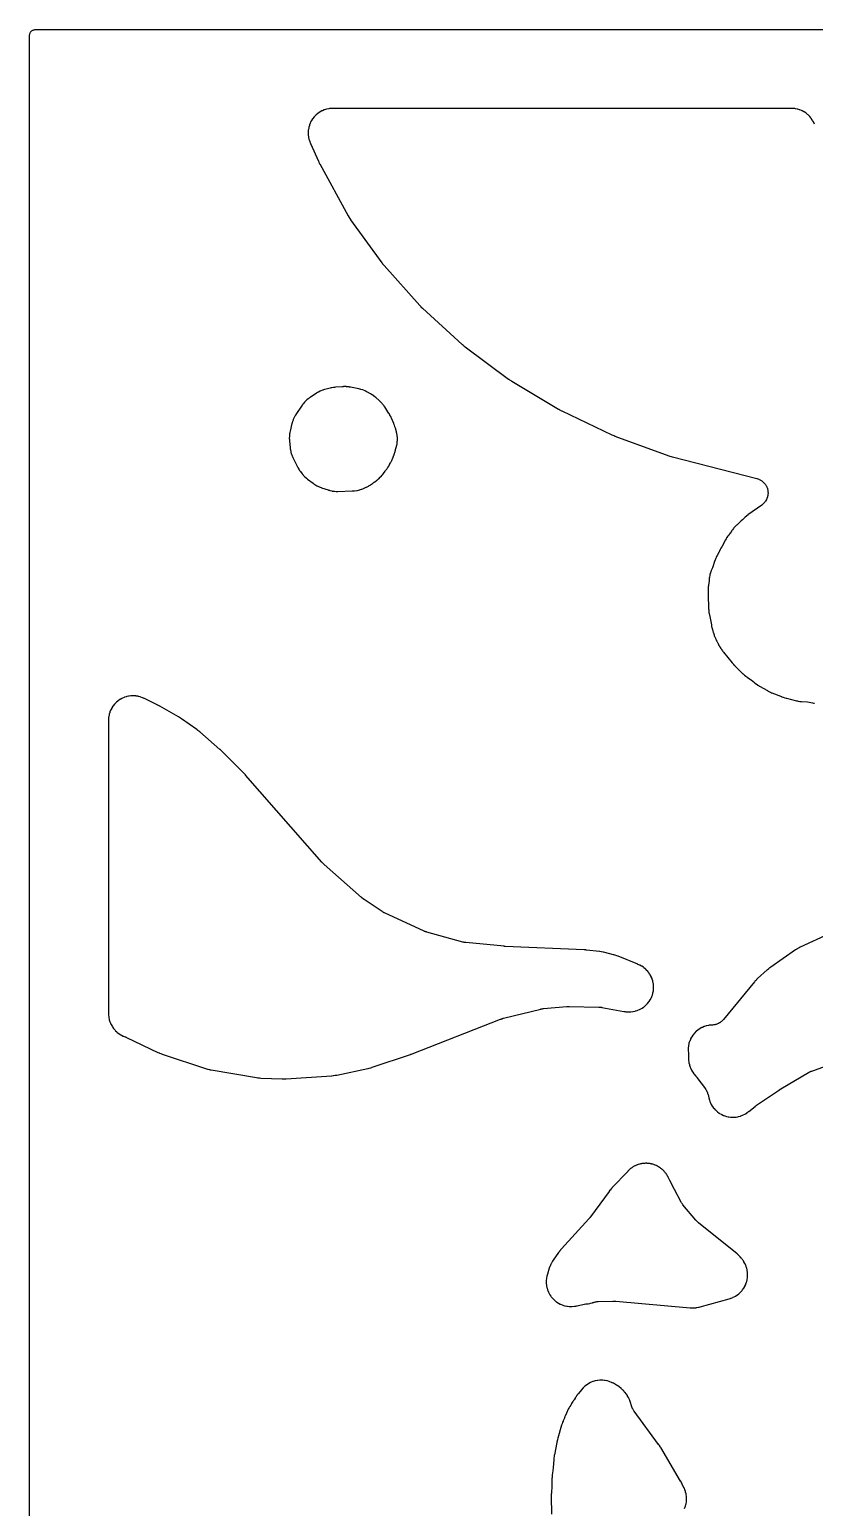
# Model space of a CAD drawing. Header units: millimetres. Extents: x 0 to 300, y 0 to 300.
# Drawn here: x -0.1 to 79.6, y 150 to 300.1 of the extents above; entities that cross this region are included whole.
import ezdxf

# ---------------------------------------------------------------- set-up
doc = ezdxf.new("R2010")
doc.units = ezdxf.units.MM
doc.layers.add('CUT', color=7, linetype='CONTINUOUS')

msp = doc.modelspace()

# ---------------------------------------------------------------- linework, layer by layer
at = {"layer": 'CUT'}
for points in [[(-0.0625, 1.4375), (-0.0625, 298.5625), (-0.0625, 299.4478), (-0.0589, 299.5212), (-0.0503, 299.5794), (-0.036, 299.6365), (-0.0162, 299.6918), (0.009, 299.745), (0.0392, 299.7954), (0.0743, 299.8427), (0.1137, 299.8863), (0.1573, 299.9257), (0.2046, 299.9608), (0.255, 299.991), (0.3082, 300.0162), (0.3635, 300.036), (0.4206, 300.0503), (0.4788, 300.0589), (0.5522, 300.0625), (1.4375, 300.0625), (2.5547, 300.0625), (125.9453, 300.0625), (298.4808, 300.0625)], [(79.5932, 290.458), (79.5206, 290.6274), (79.4951, 290.6798), (79.4065, 290.8414), (79.376, 290.8911), (79.2721, 291.0434), (79.237, 291.0899), (79.1188, 291.2313), (79.0793, 291.2742), (78.948, 291.4035), (78.9045, 291.4423), (78.7612, 291.5583), (78.7142, 291.5927), (78.5603, 291.6942), (78.5102, 291.7239), (78.3472, 291.81), (78.2944, 291.8347), (78.1238, 291.9045), (78.0689, 291.924), (77.8924, 291.977), (77.8358, 291.991), (77.6549, 292.0266), (77.5973, 292.0351), (77.4113, 292.0532), (77.3822, 292.0553), (77.3253, 292.0581), (77.3108, 292.0586), (77.216, 292.0609), (77.2015, 292.0611), (77.1972, 292.0611), (30.7696, 292.0611), (30.7546, 292.0609), (30.6577, 292.0585), (30.6428, 292.058), (30.5845, 292.0551), (30.5548, 292.0528), (30.3644, 292.0338), (30.3054, 292.025), (30.1205, 291.9877), (30.0626, 291.973), (29.8823, 291.9175), (29.8262, 291.8971), (29.6523, 291.824), (29.5985, 291.7981), (29.4327, 291.7081), (29.3818, 291.677), (29.2257, 291.571), (29.1781, 291.535), (29.0334, 291.414), (28.9896, 291.3734), (28.8576, 291.2386), (28.818, 291.194), (28.7001, 291.0467), (28.6652, 290.9983), (28.5624, 290.8401), (28.5325, 290.7884), (28.446, 290.6208), (28.4213, 290.5664), (28.3519, 290.391), (28.3327, 290.3345), (28.2811, 290.153), (28.2676, 290.0949), (28.2343, 289.9092), (28.2267, 289.85), (28.2119, 289.6619), (28.2102, 289.6023), (28.2143, 289.4136), (28.2185, 289.3541), (28.2412, 289.1668), (28.2514, 289.108), (28.2926, 288.9239), (28.3085, 288.8664), (28.3687, 288.6848), (28.3788, 288.6567), (28.3998, 288.6024), (28.4054, 288.5885), (28.4426, 288.499), (28.4486, 288.4853), (29.245, 286.6987), (29.2501, 286.6876), (29.2838, 286.6159), (29.2891, 286.6049), (29.3333, 286.5158), (29.3388, 286.5049), (29.3754, 286.4346), (29.3811, 286.4239), (32.2637, 281.1551), (32.2731, 281.1385), (32.3364, 281.0311), (32.3464, 281.0148), (32.43, 280.8827), (32.4406, 280.8667), (32.5106, 280.7636), (32.5216, 280.7479), (35.6947, 276.3816), (35.7037, 276.3696), (35.7626, 276.2927), (35.7718, 276.2809), (35.8482, 276.1862), (35.8577, 276.1747), (35.9203, 276.1007), (35.9301, 276.0894), (39.5321, 272.0476), (39.5426, 272.036), (39.6123, 271.9618), (39.6232, 271.9505), (39.713, 271.8597), (39.7242, 271.8487), (39.7977, 271.7783), (39.8091, 271.7676), (43.8524, 268.0869), (43.8636, 268.0769), (43.9373, 268.0132), (43.9488, 268.0035), (44.0433, 267.9257), (44.055, 267.9163), (44.1318, 267.8563), (44.1437, 267.8472), (48.5571, 264.5716), (48.5692, 264.5628), (48.6489, 264.5067), (48.6612, 264.4983), (48.763, 264.4304), (48.7755, 264.4222), (48.8579, 264.3702), (48.8707, 264.3623), (53.6319, 261.5177), (53.644, 261.5107), (53.7231, 261.4658), (53.7354, 261.4591), (53.8361, 261.4051), (53.8485, 261.3987), (53.9297, 261.3576), (53.9423, 261.3514), (59.0297, 258.9239), (59.0423, 258.9181), (59.1243, 258.8812), (59.137, 258.8757), (59.241, 258.8318), (59.2538, 258.8266), (59.3374, 258.7936), (59.3503, 258.7887), (64.8031, 256.7797), (64.8176, 256.7746), (64.9121, 256.7425), (64.9267, 256.7377), (65.0464, 256.7005), (65.0612, 256.6961), (65.1572, 256.6689), (65.1721, 256.6649), (73.7342, 254.4736), (73.7769, 254.4615), (73.8546, 254.4375), (73.938, 254.4071), (73.9925, 254.3842), (74.0725, 254.3457), (74.1244, 254.3176), (74.2003, 254.2714), (74.2492, 254.2382), (74.3201, 254.1849), (74.3655, 254.147), (74.4308, 254.0869), (74.4723, 254.0448), (74.5313, 253.9786), (74.5684, 253.9326), (74.6207, 253.8608), (74.6531, 253.8114), (74.698, 253.7348), (74.7254, 253.6824), (74.7626, 253.6018), (74.7846, 253.547), (74.8137, 253.4631), (74.8302, 253.4064), (74.8509, 253.3201), (74.8618, 253.262), (74.8738, 253.1741), (74.8789, 253.1152), (74.8822, 253.0265), (74.8815, 252.9674), (74.8761, 252.8788), (74.8696, 252.8201), (74.8554, 252.7324), (74.8431, 252.6746), (74.8204, 252.5888), (74.8025, 252.5325), (74.7715, 252.4494), (74.7481, 252.3951), (74.709, 252.3154), (74.6804, 252.2637), (74.6336, 252.1882), (74.6, 252.1396), (74.5461, 252.0691), (74.5079, 252.024), (74.4472, 251.9592), (74.4048, 251.9181), (74.3381, 251.8596), (74.2743, 251.809), (74.2389, 251.7823), (72.8318, 250.775), (72.8213, 250.7673), (72.7531, 250.7162), (72.7427, 250.7082), (72.7023, 250.6766), (72.6821, 250.66), (72.5527, 250.5491), (72.5332, 250.5316), (72.4958, 250.4966), (72.4863, 250.4875), (72.4254, 250.4279), (72.4161, 250.4187), (72.2798, 250.2794), (72.1518, 250.1736), (72.1127, 250.1383), (71.9925, 250.0198), (71.9742, 250.0009), (71.9392, 249.9631), (71.9303, 249.9534), (71.8789, 249.8955), (71.8221, 249.8509), (71.8119, 249.8427), (71.7462, 249.7887), (71.7362, 249.7803), (71.6974, 249.747), (71.6779, 249.7295), (71.5555, 249.6148), (71.519, 249.5774), (71.4086, 249.4541), (71.3754, 249.4136), (71.2748, 249.2794), (71.2596, 249.2581), (71.2308, 249.2159), (71.2235, 249.205), (71.1771, 249.1338), (71.17, 249.1228), (71.1623, 249.1103), (71.159, 249.1063), (71.1285, 249.066), (71.0362, 248.933), (71.0223, 248.9119), (70.9959, 248.8702), (70.9892, 248.8595), (70.9683, 248.8248), (70.9352, 248.7859), (70.9251, 248.7737), (70.8606, 248.6936), (70.8508, 248.6812), (70.8134, 248.632), (70.7948, 248.6064), (70.6789, 248.4366), (70.6618, 248.41), (70.6297, 248.3572), (70.6216, 248.3435), (70.5705, 248.2542), (70.5628, 248.2404), (70.182, 247.5323), (70.108, 247.4132), (70.1016, 247.4026), (70.0603, 247.333), (70.0541, 247.3222), (70.0301, 247.2798), (70.0183, 247.2579), (69.9446, 247.1139), (69.9338, 247.0915), (69.9134, 247.0473), (69.9083, 247.0359), (69.8799, 246.9706), (69.7101, 246.6549), (69.7045, 246.6442), (69.6686, 246.5742), (69.6632, 246.5634), (69.6425, 246.5209), (69.6324, 246.4989), (69.5693, 246.3549), (69.56, 246.3325), (69.5428, 246.2885), (69.5385, 246.2772), (69.5114, 246.2034), (69.5073, 246.192), (69.4991, 246.1682), (69.4957, 246.1589), (69.4909, 246.1455), (69.2331, 245.3973), (69.119, 245.1198), (69.1133, 245.1054), (69.0776, 245.0117), (69.0723, 244.9972), (69.0523, 244.9403), (69.0428, 244.911), (68.9868, 244.7213), (68.9724, 244.6613), (68.9362, 244.4668), (68.9314, 244.4363), (68.9234, 244.3766), (68.9216, 244.3613), (68.9109, 244.2616), (68.9094, 244.2462), (68.8975, 244.1), (68.8376, 243.6535), (68.8362, 243.6425), (68.8273, 243.5657), (68.8261, 243.5543), (68.8213, 243.5038), (68.8194, 243.4795), (68.811, 243.3275), (68.8102, 243.304), (68.8096, 243.2633), (68.8095, 243.2522), (68.8097, 243.1759), (68.8098, 243.1635), (68.8124, 243.0533), (68.8057, 242.9713), (68.8046, 242.9553), (68.799, 242.8514), (68.7983, 242.8354), (68.7966, 242.7728), (68.7965, 242.7408), (68.8019, 242.5327), (68.8036, 242.5007), (68.8085, 242.4384), (68.81, 242.4224), (68.821, 242.3189), (68.8229, 242.303), (68.8242, 242.2931), (68.8237, 242.2849), (68.8229, 242.27), (68.8193, 242.1731), (68.819, 242.1581), (68.8182, 242.0999), (68.8186, 242.0701), (68.8259, 241.8764), (68.8277, 241.8466), (68.8328, 241.7886), (68.8343, 241.7737), (68.844, 241.6875), (68.854, 241.2556), (68.8545, 241.2407), (68.8592, 241.1441), (68.8601, 241.1293), (68.8643, 241.0714), (68.8672, 241.0418), (68.8908, 240.85), (68.8951, 240.8205), (68.9051, 240.7633), (68.9078, 240.7487), (68.9267, 240.6539), (68.9298, 240.6393), (69.0798, 239.9735), (69.1296, 239.6121), (69.1323, 239.5945), (69.1515, 239.48), (69.1548, 239.4625), (69.1683, 239.3942), (69.1764, 239.3594), (69.2351, 239.135), (69.2451, 239.1008), (69.2668, 239.0346), (69.2725, 239.0177), (69.2751, 239.0107), (69.3139, 238.8505), (69.332, 238.7899), (69.4003, 238.599), (69.4117, 238.5696), (69.4227, 238.5433), (69.4326, 238.5127), (69.4519, 238.4612), (69.4609, 238.4404), (69.4721, 238.4109), (69.5425, 238.2484), (69.5541, 238.2233), (69.5778, 238.1748), (69.584, 238.1625), (69.6253, 238.0828), (69.6318, 238.0706), (69.6746, 237.9924), (69.6789, 237.9826), (69.7005, 237.9342), (69.7121, 237.9097), (69.79, 237.7545), (69.8165, 237.7072), (69.8297, 237.6859), (69.8641, 237.6147), (69.8717, 237.5994), (69.9226, 237.5009), (69.9306, 237.4859), (69.9629, 237.4277), (69.9802, 237.3984), (70.0984, 237.211), (70.1174, 237.1826), (70.156, 237.1285), (70.1638, 237.1179), (70.2514, 236.9877), (70.2673, 236.9653), (70.2993, 236.9222), (70.3076, 236.9113), (70.3624, 236.8408), (70.371, 236.8301), (71.2347, 235.771), (71.2431, 235.761), (71.2983, 235.6962), (71.3069, 235.6864), (71.3409, 235.6482), (71.3587, 235.629), (71.3607, 235.627), (71.3632, 235.6242), (71.3811, 235.6051), (71.3825, 235.6036), (71.4673, 235.5074), (71.4827, 235.4905), (71.51, 235.4618), (71.5175, 235.4541), (71.5696, 235.4012), (71.5782, 235.3927), (72.338, 234.6522), (72.3485, 234.6422), (72.4169, 234.5786), (72.4276, 234.569), (72.4697, 234.5317), (72.4917, 234.5132), (72.6375, 234.3961), (72.6603, 234.3786), (72.7058, 234.3456), (72.7175, 234.3373), (72.7945, 234.2841), (72.8064, 234.2761), (73.1637, 234.0417), (73.5046, 233.7482), (73.5158, 233.7387), (73.5898, 233.6781), (73.6014, 233.6689), (73.6467, 233.6336), (73.6704, 233.616), (73.8134, 233.5155), (73.8268, 233.5061), (73.8268, 233.506), (73.8513, 233.4897), (73.8999, 233.459), (73.9125, 233.4513), (73.9946, 233.4022), (74.0073, 233.3947), (74.0239, 233.3854), (74.82, 232.9352), (74.8373, 232.9258), (74.9506, 232.8665), (74.9682, 232.8577), (75.1128, 232.788), (75.1307, 232.7798), (75.2477, 232.7281), (75.2659, 232.7204), (76.2376, 232.3285), (76.2577, 232.3208), (76.3896, 232.273), (76.4101, 232.266), (76.5775, 232.2121), (76.5982, 232.2059), (76.7332, 232.1677), (76.7541, 232.1623), (77.7802, 231.9118), (77.792, 231.909), (77.8689, 231.8919), (77.8808, 231.8893), (77.9272, 231.88), (77.9511, 231.8757), (78.1067, 231.8508), (78.1307, 231.8474), (78.1778, 231.8418), (78.1898, 231.8405), (78.2683, 231.8328), (78.2803, 231.8318), (78.8804, 231.785), (79.3863, 231.6913), (79.401, 231.6888), (79.4962, 231.6736), (79.5109, 231.6715), (79.5683, 231.6637), (79.5978, 231.6605)], [(81.0836, 208.2304), (78.1421, 206.8787), (78.1301, 206.873), (78.0522, 206.8351), (78.0403, 206.8291), (77.9939, 206.8053), (77.9705, 206.7926), (77.8202, 206.7066), (77.7973, 206.6928), (77.7533, 206.665), (77.7421, 206.6577), (77.6699, 206.6098), (77.6589, 206.6023), (75.1716, 204.8693), (75.1566, 204.8586), (75.0605, 204.7871), (75.0459, 204.7759), (74.9281, 204.6826), (74.9138, 204.6709), (74.8223, 204.5937), (74.8084, 204.5816), (73.827, 203.7009), (73.8192, 203.6938), (73.7651, 203.6435), (73.7571, 203.636), (73.7222, 203.6023), (73.7058, 203.5858), (73.6051, 203.4808), (73.5898, 203.4644), (73.564, 203.4353), (73.557, 203.4273), (73.5095, 203.3719), (73.5018, 203.3628), (70.3512, 199.5435), (70.3236, 199.5116), (70.2715, 199.4542), (70.2118, 199.3943), (70.1703, 199.3564), (70.1052, 199.3024), (70.0603, 199.2685), (69.9905, 199.2208), (69.9426, 199.1913), (69.8686, 199.1503), (69.8181, 199.1255), (69.7406, 199.0917), (69.688, 199.0716), (69.6077, 199.0453), (69.5534, 199.0302), (69.471, 199.0115), (69.4156, 199.0016), (69.3317, 198.9908), (69.2545, 198.9844), (69.2123, 198.9819), (69.1975, 198.9814), (69.183, 198.9807), (69.1263, 198.9773), (69.0973, 198.9749), (68.9119, 198.9548), (68.8544, 198.9457), (68.6743, 198.9083), (68.618, 198.8937), (68.4424, 198.839), (68.3877, 198.819), (68.2182, 198.7476), (68.1658, 198.7224), (68.004, 198.6348), (67.9542, 198.6047), (67.8017, 198.5019), (67.7551, 198.4671), (67.6132, 198.35), (67.5702, 198.3108), (67.4403, 198.1806), (67.4013, 198.1374), (67.2847, 197.9952), (67.25, 197.9484), (67.1477, 197.7956), (67.1177, 197.7457), (67.0307, 197.5836), (67.0057, 197.5311), (66.9348, 197.3614), (66.915, 197.3067), (66.8609, 197.1309), (66.8465, 197.0745), (66.8096, 196.8943), (66.8007, 196.8368), (66.7815, 196.6539), (66.7782, 196.5958), (66.7768, 196.4118), (66.7792, 196.3537), (66.7958, 196.168), (66.7991, 196.1391), (66.8042, 196.102), (66.8057, 196.0914), (66.8086, 196.0695), (66.8107, 196.0519), (66.8143, 196.0199), (66.819, 195.9594), (66.823, 195.8662), (66.8238, 195.8128), (66.8236, 195.8006), (66.8233, 195.7905), (66.8232, 195.7784), (66.8232, 195.7679), (66.8229, 195.7472), (66.8228, 195.743), (66.8225, 195.7331), (66.8217, 195.7098), (66.8213, 195.7011), (66.8209, 195.6889), (66.8209, 195.6882), (66.8208, 195.6726), (66.8219, 195.4724), (66.8255, 195.41), (66.8471, 195.2137), (66.8571, 195.152), (66.899, 194.959), (66.9154, 194.8987), (66.9772, 194.7112), (66.9997, 194.6529), (67.0806, 194.4728), (67.1092, 194.4172), (67.2084, 194.2464), (67.2425, 194.1941), (67.3606, 194.0323), (67.3796, 194.0076), (67.4181, 193.9603), (67.4281, 193.9483), (67.4942, 193.8712), (67.5045, 193.8594), (67.5488, 193.8104), (67.5718, 193.7839), (67.6209, 193.7252), (67.6491, 193.6895), (67.6558, 193.6806), (67.6629, 193.671), (68.5235, 192.4954), (68.549, 192.4587), (68.594, 192.3904), (68.6394, 192.3134), (68.667, 192.2607), (68.7045, 192.1796), (68.7268, 192.1245), (68.756, 192.0401), (68.779, 191.9615), (68.7905, 191.9183), (68.8672, 191.5973), (68.8709, 191.5827), (68.896, 191.488), (68.9001, 191.4734), (68.9166, 191.4169), (68.9258, 191.3882), (68.9894, 191.2057), (69.012, 191.1498), (69.0925, 190.977), (69.1206, 190.9237), (69.218, 190.7599), (69.2514, 190.7097), (69.3647, 190.5564), (69.4029, 190.5098), (69.531, 190.3687), (69.5738, 190.3261), (69.7154, 190.1986), (69.7622, 190.1606), (69.9159, 190.0479), (69.9663, 190.0147), (70.1305, 189.918), (70.184, 189.8901), (70.3571, 189.8104), (70.4131, 189.788), (70.5933, 189.7261), (70.6513, 189.7094), (70.8368, 189.6658), (70.8962, 189.655), (71.0852, 189.6304), (71.1453, 189.6256), (71.3358, 189.62), (71.3961, 189.6212), (71.5862, 189.6348), (71.646, 189.6421), (71.8338, 189.6747), (71.8926, 189.688), (72.0762, 189.7392), (72.1334, 189.7583), (72.3109, 189.8278), (72.3659, 189.8525), (72.5355, 189.9394), (72.5877, 189.9696), (72.75, 190.0745), (72.7749, 190.0915), (72.8227, 190.1259), (72.8348, 190.1348), (72.9129, 190.1941), (72.9248, 190.2034), (73.5762, 190.7242), (73.5816, 190.7285), (73.5944, 190.7385), (73.5998, 190.7428), (73.613, 190.7529), (73.6197, 190.7581), (73.6356, 190.7702), (73.6424, 190.7753), (73.6503, 190.7812), (73.6572, 190.7862), (73.6733, 190.798), (73.6802, 190.803), (73.6838, 190.8056), (73.6921, 190.8114), (73.7114, 190.8249), (73.7197, 190.8306), (76.0391, 192.4127), (76.0441, 192.416), (76.0556, 192.4238), (76.0606, 192.4271), (76.0723, 192.4349), (76.0784, 192.4389), (76.0926, 192.4481), (76.0987, 192.4521), (76.1058, 192.4566), (76.112, 192.4605), (76.1264, 192.4696), (76.1326, 192.4734), (76.1358, 192.4754), (76.1431, 192.4799), (76.1604, 192.4903), (76.1678, 192.4947), (79.0031, 194.1703), (79.0124, 194.1757), (79.0269, 194.1841), (79.0509, 194.1974), (79.0832, 194.2146), (79.1122, 194.2295), (79.1355, 194.2409), (79.1488, 194.2473), (79.1538, 194.2496), (79.1831, 194.2628), (79.2488, 194.2907), (79.2885, 194.3066), (79.3021, 194.3116), (79.3121, 194.3153), (82.1018, 195.3131)], [(66.4173, 149.8878), (66.485, 150.0662), (66.5036, 150.1236), (66.553, 150.3079), (66.5657, 150.3669), (66.5964, 150.5553), (66.6031, 150.6153), (66.6147, 150.8057), (66.6154, 150.8661), (66.6078, 151.0568), (66.6023, 151.1169), (66.5756, 151.3058), (66.5642, 151.3651), (66.5186, 151.5504), (66.5013, 151.6082), (66.4364, 151.7905), (66.4256, 151.8187), (66.4031, 151.8731), (66.3971, 151.887), (66.3574, 151.9767), (66.3511, 151.9904), (66.1757, 152.3608), (66.1696, 152.3733), (66.129, 152.4541), (66.1226, 152.4664), (66.0693, 152.5666), (66.0626, 152.5788), (66.0184, 152.6576), (66.0114, 152.6697), (63.9912, 156.0775), (63.9834, 156.0904), (63.9312, 156.1736), (63.923, 156.1863), (63.8548, 156.2891), (63.8463, 156.3016), (63.7899, 156.3821), (63.7811, 156.3944), (61.2964, 159.7603), (61.2894, 159.7699), (61.28, 159.783), (61.2532, 159.8225), (61.2229, 159.8698), (61.1816, 159.9414), (61.1448, 160.0125), (61.1099, 160.0884), (61.0881, 160.1421), (61.0711, 160.1875), (61.066, 160.2025), (61.0622, 160.2138), (60.8824, 160.7608), (60.878, 160.7738), (60.8481, 160.858), (60.8434, 160.8709), (60.8243, 160.9211), (60.814, 160.9466), (60.7439, 161.1082), (60.7197, 161.1576), (60.6362, 161.3101), (60.6077, 161.357), (60.5106, 161.5012), (60.4778, 161.5454), (60.368, 161.6801), (60.3313, 161.721), (60.295, 161.7581), (60.2855, 161.7692), (60.2436, 161.816), (60.2327, 161.8279), (60.1607, 161.904), (60.1495, 161.9155), (60.0849, 161.9803), (60.0744, 161.9905), (60.0058, 162.056), (59.9951, 162.066), (59.9529, 162.1044), (59.9308, 162.1235), (59.7863, 162.2425), (59.7395, 162.2774), (59.5841, 162.3818), (59.5595, 162.3975), (59.5106, 162.427), (59.498, 162.4344), (59.4156, 162.4815), (59.4028, 162.4885), (59.1919, 162.6022), (59.1789, 162.609), (59.0937, 162.6523), (59.0805, 162.6588), (59.0287, 162.6835), (59.0019, 162.6955), (58.828, 162.7683), (58.7728, 162.7883), (58.5951, 162.8429), (58.5382, 162.8574), (58.356, 162.8944), (58.2979, 162.9033), (58.113, 162.9222), (58.0543, 162.9254), (57.8685, 162.9262), (57.8097, 162.9235), (57.6247, 162.9061), (57.5665, 162.8978), (57.3841, 162.8624), (57.327, 162.8483), (57.1489, 162.7952), (57.0934, 162.7757), (56.9214, 162.7054), (56.8681, 162.6805), (56.7037, 162.5938), (56.6532, 162.5638), (56.4981, 162.4613), (56.4507, 162.4266), (56.3064, 162.3094), (56.2626, 162.2702), (56.1287, 162.1377), (56.1083, 162.1165), (56.0695, 162.0742), (56.0597, 162.0632), (55.9969, 161.9912), (55.9873, 161.98), (55.6238, 161.5422), (55.6159, 161.5325), (55.5655, 161.4691), (55.5578, 161.4593), (55.5283, 161.4205), (55.5136, 161.4004), (55.4559, 161.3179), (55.4117, 161.2581), (55.3991, 161.2403), (55.3188, 161.1233), (55.3068, 161.105), (55.195, 160.9283), (55.1477, 160.8665), (55.1369, 160.8519), (55.0957, 160.7945), (55.0755, 160.7644), (54.9501, 160.5652), (54.9317, 160.534), (54.8977, 160.472), (54.8892, 160.456), (54.8609, 160.4004), (54.7626, 160.2451), (54.7568, 160.2358), (54.7171, 160.1704), (54.7112, 160.1606), (54.686, 160.1172), (54.6743, 160.0961), (54.6038, 159.9629), (54.5933, 159.9421), (54.5759, 159.9058), (54.5712, 159.8959), (54.5397, 159.8271), (54.5347, 159.8159), (54.4225, 159.5572), (54.415, 159.5434), (54.4075, 159.5292), (54.3789, 159.4735), (54.365, 159.4445), (54.2801, 159.2541), (54.2678, 159.2245), (54.2454, 159.166), (54.2398, 159.1509), (54.2116, 159.071), (54.0902, 158.7911), (54.0829, 158.7736), (54.0378, 158.6599), (54.0311, 158.6422), (53.9789, 158.4977), (53.9728, 158.4799), (53.9349, 158.3634), (53.9293, 158.3454), (53.5515, 157.0487), (53.546, 157.0286), (53.5127, 156.8973), (53.5089, 156.8815), (53.4762, 156.7541), (53.4719, 156.7364), (53.4459, 156.621), (53.4421, 156.6032), (53.1949, 155.3267), (53.1917, 155.3089), (53.1729, 155.1928), (53.1703, 155.1749), (53.151, 155.0287), (53.1489, 155.0107), (53.1371, 154.8938), (53.1355, 154.8758), (53.0758, 154.0325), (52.9965, 153.4876), (52.994, 153.4681), (52.9797, 153.3411), (52.9778, 153.3215), (52.9652, 153.1617), (52.964, 153.1421), (52.9581, 153.0144), (52.9575, 152.9948), (52.947, 152.2144), (52.8907, 151.4201), (52.89, 151.4076), (52.8859, 151.326), (52.8854, 151.3135), (52.8825, 151.211), (52.8822, 151.1985), (52.8816, 151.1168), (52.8816, 151.1043), (52.9049, 149.32)]]:
    msp.add_lwpolyline(points, dxfattribs=at)
for points in [[(26.3028, 258.4395), (26.3103, 258.3307), (26.3117, 258.314), (26.3838, 257.5747), (26.3853, 257.5612), (26.3958, 257.4739), (26.3976, 257.4605), (26.4051, 257.4081), (26.4095, 257.3814), (26.4419, 257.211), (26.4543, 257.1583), (26.5013, 256.9938), (26.5184, 256.9424), (26.5808, 256.7805), (26.5911, 256.7555), (26.6124, 256.7071), (26.6179, 256.6948), (26.655, 256.615), (26.6609, 256.6028), (27.0988, 255.7148), (27.1054, 255.7019), (27.149, 255.6186), (27.1559, 255.6058), (27.1833, 255.5564), (27.1979, 255.5315), (27.2969, 255.3717), (27.3127, 255.3474), (27.3448, 255.3009), (27.3531, 255.2891), (27.4083, 255.2129), (27.4169, 255.2013), (27.5952, 254.9674), (27.6034, 254.9568), (27.658, 254.8884), (27.6665, 254.878), (27.7002, 254.8377), (27.7179, 254.8174), (27.8343, 254.6901), (27.8723, 254.6521), (27.9996, 254.5358), (28.0199, 254.5181), (28.0603, 254.4844), (28.0707, 254.4759), (28.1391, 254.4214), (28.1497, 254.4131), (28.7034, 253.9917), (28.7166, 253.9819), (28.8033, 253.9195), (28.8168, 253.9101), (28.8699, 253.8741), (28.8976, 253.8564), (29.0782, 253.7479), (29.1363, 253.7172), (29.3277, 253.6291), (29.3579, 253.6162), (29.4176, 253.5926), (29.433, 253.5868), (29.5334, 253.5502), (29.5489, 253.5448), (30.2488, 253.3115), (30.2525, 253.3102), (30.2651, 253.3062), (30.3471, 253.2809), (30.3598, 253.2771), (30.4094, 253.2629), (30.435, 253.2563), (30.5998, 253.217), (30.6517, 253.2071), (30.817, 253.1828), (30.8695, 253.1775), (31.0386, 253.1677), (31.065, 253.1668), (31.1166, 253.1661), (31.1298, 253.1661), (31.2157, 253.1668), (31.2289, 253.1671), (32.6867, 253.2117), (32.7037, 253.2124), (32.814, 253.2189), (32.8309, 253.2202), (32.897, 253.2259), (32.9308, 253.2299), (33.1463, 253.2611), (33.2129, 253.2746), (33.4235, 253.33), (33.4561, 253.3396), (33.5192, 253.3601), (33.5353, 253.3656), (33.6393, 253.4026), (33.6553, 253.4086), (33.9167, 253.5101), (33.932, 253.5163), (34.0307, 253.5578), (34.0458, 253.5644), (34.1044, 253.591), (34.1341, 253.6054), (34.3239, 253.7044), (34.3527, 253.7204), (34.4081, 253.7533), (34.4221, 253.7619), (34.507, 253.8154), (34.5327, 253.8301), (34.5633, 253.8488), (34.622, 253.8872), (34.6369, 253.8972), (34.7328, 253.9641), (34.7474, 253.9746), (34.7671, 253.9892), (34.8418, 254.0393), (34.8524, 254.0465), (34.9208, 254.0946), (34.9313, 254.1021), (34.9718, 254.1318), (34.9922, 254.1475), (35.1209, 254.2507), (35.1301, 254.2588), (35.196, 254.3077), (35.2091, 254.3178), (35.2934, 254.3841), (35.3063, 254.3944), (35.3558, 254.4356), (35.3806, 254.4574), (35.5355, 254.6014), (35.5813, 254.6489), (35.7195, 254.8091), (35.7403, 254.8346), (35.7797, 254.8856), (35.7896, 254.8989), (35.8527, 254.9856), (35.8623, 254.9991), (36.0208, 255.2299), (36.0687, 255.2842), (36.0769, 255.2936), (36.1294, 255.3557), (36.1373, 255.3653), (36.1681, 255.4032), (36.1834, 255.423), (36.2791, 255.5516), (36.3073, 255.5929), (36.3919, 255.729), (36.4047, 255.7505), (36.4287, 255.793), (36.4347, 255.8039), (36.4733, 255.8755), (36.4791, 255.8865), (36.5737, 256.0714), (36.6133, 256.1441), (36.6273, 256.1714), (36.6533, 256.2255), (36.6598, 256.2394), (36.661, 256.242), (36.6942, 256.3068), (36.7001, 256.3189), (36.7382, 256.3975), (36.7439, 256.4097), (36.7658, 256.4575), (36.7764, 256.4822), (36.8417, 256.6443), (36.8512, 256.6695), (36.8687, 256.719), (36.873, 256.7318), (36.8865, 256.7729), (36.8925, 256.7872), (36.8978, 256.8004), (36.9314, 256.8861), (36.9364, 256.8994), (36.9553, 256.9513), (36.9644, 256.9782), (37.0193, 257.1539), (37.0271, 257.1811), (37.041, 257.2347), (37.0445, 257.2484), (37.0656, 257.3381), (37.0687, 257.3519), (37.0824, 257.4169), (37.1435, 257.6189), (37.1476, 257.633), (37.173, 257.725), (37.1767, 257.7392), (37.1906, 257.7949), (37.197, 257.8235), (37.2336, 258.0081), (37.2422, 258.0662), (37.2606, 258.2535), (37.2627, 258.2827), (37.2655, 258.34), (37.2661, 258.3547), (37.2683, 258.445), (37.2683, 258.4729), (37.2666, 258.5528), (37.2661, 258.566), (37.2639, 258.6174), (37.2622, 258.6437), (37.2473, 258.8118), (37.2404, 258.864), (37.2109, 259.0303), (37.2058, 259.0561), (37.1946, 259.1063), (37.1916, 259.1191), (37.1711, 259.2022), (37.1678, 259.215), (37.0683, 259.5841), (37.0626, 259.6038), (37.0235, 259.7312), (37.0172, 259.7507), (36.9627, 259.9088), (36.9557, 259.9281), (36.908, 260.0526), (36.9003, 260.0716), (36.6823, 260.5871), (36.6768, 260.5995), (36.6406, 260.6802), (36.6348, 260.6925), (36.6119, 260.7405), (36.5997, 260.7647), (36.5163, 260.9206), (36.503, 260.9443), (36.4758, 260.99), (36.4687, 261.0016), (36.4219, 261.0766), (36.4145, 261.088), (35.9762, 261.7548), (35.969, 261.7655), (35.9213, 261.8348), (35.9138, 261.8454), (35.8842, 261.8864), (35.8686, 261.9071), (35.7659, 262.0374), (35.7321, 262.0766), (35.6185, 262.1975), (35.6003, 262.216), (35.5641, 262.2514), (35.5548, 262.2603), (35.5092, 262.3029), (35.5083, 262.3038), (35.4975, 262.3141), (35.4266, 262.3806), (35.4155, 262.3906), (35.0838, 262.686), (35.0713, 262.6968), (34.9892, 262.7659), (34.9764, 262.7764), (34.926, 262.8166), (34.8996, 262.8364), (34.7768, 262.9235), (34.7245, 262.9609), (34.697, 262.9794), (34.6424, 263.014), (34.6283, 263.0227), (34.5357, 263.0778), (34.5214, 263.086), (34.2273, 263.2502), (34.2139, 263.2575), (34.1257, 263.3039), (34.112, 263.3108), (34.0583, 263.3373), (34.0454, 263.3433), (34.0284, 263.3516), (34.0003, 263.3645), (33.8182, 263.4424), (33.7602, 263.4637), (33.5711, 263.5224), (33.5413, 263.5308), (33.4828, 263.5457), (33.4678, 263.5494), (33.3699, 263.5717), (33.3548, 263.5749), (32.4917, 263.7481), (32.4781, 263.7506), (32.3895, 263.7663), (32.3758, 263.7685), (32.3223, 263.7767), (32.2949, 263.7803), (32.1183, 263.799), (32.063, 263.8023), (31.8855, 263.8047), (31.8578, 263.8044), (31.8037, 263.8026), (31.7899, 263.802), (31.7, 263.797), (31.6862, 263.796), (31.6791, 263.7955), (30.9898, 263.7409), (30.9897, 263.7409), (30.9763, 263.7397), (30.889, 263.7308), (30.8756, 263.7293), (30.8233, 263.7227), (30.7966, 263.7188), (30.6238, 263.6893), (30.5973, 263.6842), (30.5458, 263.673), (30.5326, 263.67), (30.4474, 263.6494), (30.4343, 263.6461), (29.8977, 263.504), (29.8825, 263.4998), (29.784, 263.4709), (29.7689, 263.4662), (29.7103, 263.4473), (29.6805, 263.4369), (29.4914, 263.3648), (29.4337, 263.3392), (29.2532, 263.2477), (29.2254, 263.2327), (29.172, 263.2019), (29.1584, 263.1939), (29.0709, 263.1404), (29.0575, 263.132), (28.4058, 262.7098), (28.3931, 262.7014), (28.3112, 262.6453), (28.2987, 262.6365), (28.2504, 262.6016), (28.2261, 262.5831), (28.0735, 262.4606), (28.0279, 262.42), (27.8905, 262.2845), (27.8493, 262.2395), (27.7247, 262.0887), (27.7058, 262.0647), (27.6702, 262.0168), (27.6613, 262.0045), (27.6041, 261.9234), (27.5954, 261.9108), (26.9646, 260.9663), (26.9574, 260.9553), (26.9116, 260.8833), (26.9046, 260.8721), (26.878, 260.8282), (26.8649, 260.8054), (26.7839, 260.6576), (26.7607, 260.6105), (26.6939, 260.4583), (26.6749, 260.4093), (26.6209, 260.2496), (26.6131, 260.2246), (26.5988, 260.1752), (26.5952, 260.1626), (26.5733, 260.08), (26.57, 260.0673), (26.3805, 259.2872), (26.3768, 259.2708), (26.354, 259.1642), (26.3507, 259.1477), (26.3388, 259.0834), (26.3337, 259.0502), (26.3066, 258.837), (26.3018, 258.7701), (26.2987, 258.5552), (26.2991, 258.5216), (26.3019, 258.4562)], [(7.9462, 200.0023), (7.9661, 199.8077), (7.9753, 199.7473), (8.0144, 199.5583), (8.0298, 199.4992), (8.0878, 199.3151), (8.1091, 199.2578), (8.1856, 199.0806), (8.2126, 199.0258), (8.3067, 198.8573), (8.3391, 198.8056), (8.4498, 198.6474), (8.4873, 198.5993), (8.6136, 198.4532), (8.6558, 198.4091), (8.7962, 198.2767), (8.8427, 198.2371), (8.9958, 198.1196), (9.0461, 198.0849), (9.2104, 197.9836), (9.2639, 197.9542), (9.4401, 197.869), (9.4679, 197.8564), (9.5228, 197.8332), (9.537, 197.8274), (9.6267, 197.7921), (9.6491, 197.7825), (9.6597, 197.7781), (9.7004, 197.7617), (9.74, 197.7445), (9.7533, 197.7384), (9.763, 197.7338), (12.9655, 196.2066), (12.9825, 196.1988), (13.0939, 196.1499), (13.1112, 196.1426), (13.2528, 196.0856), (13.2703, 196.0789), (13.3846, 196.037), (13.4023, 196.0308), (17.8963, 194.5409), (17.9066, 194.5376), (17.9785, 194.5152), (17.9893, 194.512), (18.0367, 194.4981), (18.0597, 194.4919), (18.2036, 194.4561), (18.226, 194.451), (18.2649, 194.4429), (18.2754, 194.4408), (18.3486, 194.4269), (18.3605, 194.4248), (22.9551, 193.6482), (22.9735, 193.6454), (23.0936, 193.6289), (23.1121, 193.6267), (23.2633, 193.6107), (23.2818, 193.609), (23.4026, 193.6), (23.4213, 193.5989), (25.5561, 193.5068), (25.573, 193.5064), (25.6831, 193.5047), (25.7, 193.5047), (25.8381, 193.5065), (25.855, 193.507), (25.965, 193.5116), (25.9819, 193.5125), (30.595, 193.835), (30.6157, 193.8368), (30.7503, 193.8509), (30.7709, 193.8534), (30.939, 193.877), (30.9596, 193.8802), (31.0928, 193.9036), (31.1132, 193.9076), (34.2741, 194.5766), (34.2909, 194.5804), (34.3999, 194.6068), (34.4166, 194.611), (34.5523, 194.648), (34.5689, 194.6528), (34.6762, 194.6854), (34.6926, 194.6906), (38.5838, 195.9957), (38.5904, 195.9979), (38.6364, 196.014), (38.6435, 196.0165), (38.7006, 196.0372), (38.7075, 196.0397), (38.7524, 196.0566), (38.7598, 196.0595), (47.7393, 199.5752), (47.753, 199.5804), (47.785, 199.5924), (47.7988, 199.5974), (47.8156, 199.6033), (47.8295, 199.6081), (47.8619, 199.619), (47.8758, 199.6236), (47.8919, 199.6287), (47.9059, 199.633), (47.9386, 199.6428), (47.9527, 199.6469), (47.9699, 199.6518), (47.984, 199.6557), (48.0171, 199.6644), (48.0313, 199.6681), (51.8143, 200.6055), (51.8214, 200.6073), (51.8378, 200.6112), (51.8408, 200.6119), (51.8728, 200.6188), (51.9372, 200.6316), (51.9594, 200.6356), (51.9903, 200.6401), (52.0726, 200.6503), (52.108, 200.6541), (54.4662, 200.8542), (54.4778, 200.8551), (54.5048, 200.8571), (54.5164, 200.8578), (54.5302, 200.8587), (54.5417, 200.8593), (54.5684, 200.8605), (54.5799, 200.8609), (54.5932, 200.8614), (54.6047, 200.8617), (54.6316, 200.8623), (54.6431, 200.8624), (54.6571, 200.8625), (54.6686, 200.8625), (54.6955, 200.8624), (54.707, 200.8623), (57.7212, 200.8086), (57.7304, 200.8084), (57.7446, 200.808), (57.7682, 200.807), (57.7998, 200.8053), (57.8278, 200.8033), (57.85, 200.8014), (57.8627, 200.8003), (57.8674, 200.7998), (57.8948, 200.7966), (57.9556, 200.7887), (57.992, 200.7831), (58.0042, 200.781), (58.0133, 200.7794), (60.262, 200.3672), (60.2765, 200.3647), (60.3706, 200.3498), (60.3851, 200.3477), (60.4419, 200.3402), (60.4711, 200.337), (60.6583, 200.3213), (60.7169, 200.3193), (60.9023, 200.3219), (60.9608, 200.3256), (61.145, 200.3463), (61.2029, 200.3557), (61.3842, 200.3943), (61.4409, 200.4093), (61.6175, 200.4654), (61.6725, 200.4859), (61.8428, 200.559), (61.8955, 200.5847), (62.0579, 200.6741), (62.1079, 200.7048), (62.2608, 200.8096), (62.3075, 200.8451), (62.4494, 200.9643), (62.4924, 201.0041), (62.6221, 201.1366), (62.661, 201.1805), (62.7771, 201.325), (62.8115, 201.3725), (62.9129, 201.5276), (62.9426, 201.5782), (63.0284, 201.7426), (63.0529, 201.7958), (63.1223, 201.9677), (63.1415, 202.0231), (63.1938, 202.2009), (63.2075, 202.2579), (63.2421, 202.4401), (63.2503, 202.4981), (63.2669, 202.6827), (63.2694, 202.7413), (63.268, 202.9267), (63.2646, 202.9852), (63.2451, 203.1696), (63.2361, 203.2275), (63.1987, 203.4091), (63.1841, 203.4658), (63.1292, 203.6429), (63.1091, 203.698), (63.0371, 203.8688), (63.0117, 203.9217), (62.9235, 204.0846), (62.893, 204.1348), (62.7893, 204.2884), (62.7541, 204.3353), (62.6358, 204.478), (62.5963, 204.5213), (62.4646, 204.6518), (62.421, 204.691), (62.2773, 204.808), (62.23, 204.8428), (62.0755, 204.9452), (62.0252, 204.9752), (61.8591, 205.0633), (61.8329, 205.0764), (61.7811, 205.1007), (61.7677, 205.1068), (61.6805, 205.1452), (61.667, 205.1509), (59.6893, 205.964), (59.6703, 205.9714), (59.546, 206.0176), (59.5267, 206.0244), (59.3689, 206.0771), (59.3494, 206.0832), (59.2223, 206.1208), (59.2026, 206.1263), (58.3331, 206.352), (58.3119, 206.3571), (58.1735, 206.3877), (58.1522, 206.392), (57.9773, 206.4241), (57.9558, 206.4276), (57.8155, 206.4481), (57.7939, 206.4508), (56.4735, 206.5947), (56.4645, 206.5956), (56.4013, 206.6015), (56.3915, 206.6024), (56.3127, 206.6085), (56.3031, 206.6091), (56.2407, 206.6129), (56.2304, 206.6135), (48.2102, 206.9662), (48.2055, 206.9664), (48.1944, 206.967), (48.1896, 206.9672), (48.1782, 206.9678), (48.1724, 206.9682), (48.1587, 206.969), (48.1529, 206.9694), (48.1461, 206.9698), (48.1402, 206.9702), (48.1265, 206.9713), (48.1214, 206.9717), (48.1104, 206.9726), (48.0946, 206.974), (48.0877, 206.9746), (44.2148, 207.3479), (44.2051, 207.3489), (44.1899, 207.3505), (44.1649, 207.3535), (44.1316, 207.3581), (44.102, 207.3626), (44.0786, 207.3665), (44.0652, 207.3689), (44.0603, 207.3698), (44.0314, 207.3757), (43.9676, 207.3897), (43.9295, 207.3989), (43.9167, 207.4023), (43.9072, 207.4049), (40.2511, 208.4183), (40.2424, 208.4208), (40.2288, 208.4247), (40.2065, 208.4314), (40.1767, 208.4409), (40.1504, 208.4496), (40.1296, 208.4569), (40.1178, 208.4612), (40.1134, 208.4628), (40.0879, 208.4725), (40.0316, 208.4951), (39.9982, 208.5093), (39.987, 208.5144), (39.9787, 208.5181), (35.9736, 210.3645), (35.967, 210.3675), (35.9517, 210.3748), (35.9489, 210.3761), (35.9195, 210.3907), (35.861, 210.4211), (35.8412, 210.4319), (35.8141, 210.4478), (35.7432, 210.4914), (35.7132, 210.5107), (33.8867, 211.7356), (33.8743, 211.7441), (33.8455, 211.7641), (33.8332, 211.7728), (33.8186, 211.7833), (33.8066, 211.7921), (33.7787, 211.8129), (33.7669, 211.8219), (33.7533, 211.8324), (33.7415, 211.8416), (33.7143, 211.8634), (33.7027, 211.8728), (33.6887, 211.8844), (33.6772, 211.894), (33.6507, 211.9166), (33.6395, 211.9264), (29.8212, 215.3002), (29.8104, 215.3099), (29.7855, 215.3326), (29.7749, 215.3424), (29.7621, 215.3545), (29.7517, 215.3645), (29.7275, 215.388), (29.7173, 215.3982), (29.7056, 215.4099), (29.6955, 215.4202), (29.6721, 215.4445), (29.6621, 215.455), (29.6501, 215.4679), (29.6403, 215.4785), (29.6177, 215.5035), (29.6082, 215.5143), (21.8631, 224.3678), (21.8569, 224.3749), (21.8131, 224.4233), (21.8063, 224.4308), (21.7507, 224.4903), (21.7439, 224.4974), (21.6992, 224.5438), (21.6918, 224.5513), (19.455, 226.789), (19.4479, 226.796), (19.3979, 226.8443), (19.3902, 226.8517), (19.3269, 226.9108), (19.3191, 226.9179), (19.2682, 226.9638), (19.2598, 226.9712), (17.2136, 228.7473), (17.2022, 228.757), (17.1273, 228.8188), (17.1157, 228.8282), (17.0198, 228.9034), (17.0079, 228.9125), (16.93, 228.9705), (16.9179, 228.9792), (15.3603, 230.08), (15.3483, 230.0883), (15.2695, 230.1411), (15.2573, 230.1491), (15.1569, 230.213), (15.1445, 230.2207), (15.0632, 230.2696), (15.0507, 230.277), (13.1413, 231.365), (13.1338, 231.3692), (13.0816, 231.398), (13.0735, 231.4023), (13.0078, 231.4372), (12.9998, 231.4414), (12.9475, 231.4682), (12.9389, 231.4725), (11.5963, 232.1331), (11.5832, 232.1393), (11.4978, 232.1788), (11.4846, 232.1847), (11.4327, 232.2072), (11.4058, 232.2181), (11.2321, 232.2836), (11.177, 232.3014), (11.0002, 232.3492), (10.9437, 232.3616), (10.7631, 232.3921), (10.7056, 232.399), (10.5229, 232.412), (10.465, 232.4133), (10.282, 232.4086), (10.2242, 232.4043), (10.0425, 232.382), (9.9854, 232.3722), (9.8066, 232.3324), (9.7507, 232.3171), (9.5767, 232.2603), (9.5225, 232.2397), (9.3547, 232.1664), (9.3028, 232.1407), (9.1429, 232.0515), (9.0937, 232.0209), (8.9431, 231.9168), (8.8971, 231.8816), (8.7572, 231.7634), (8.7149, 231.7239), (8.5871, 231.5927), (8.5487, 231.5494), (8.4341, 231.4065), (8.4001, 231.3596), (8.2998, 231.2064), (8.2705, 231.1565), (8.1855, 230.9943), (8.1611, 230.9417), (8.0921, 230.7721), (8.0729, 230.7175), (8.0206, 230.542), (8.0067, 230.4857), (7.9716, 230.306), (7.9632, 230.2487), (7.9453, 230.0639), (7.9432, 230.035), (7.9405, 229.9785), (7.9399, 229.964), (7.9377, 229.8699), (7.9375, 229.8555), (7.9375, 200.2221), (7.9377, 200.2068), (7.9402, 200.1076), (7.9408, 200.0923), (7.9438, 200.0328)], [(52.4566, 172.2642), (52.5104, 172.0861), (52.5302, 172.0307), (52.6012, 171.8588), (52.6263, 171.8056), (52.7137, 171.6414), (52.7439, 171.591), (52.8471, 171.4362), (52.8821, 171.3889), (52.9999, 171.2449), (53.0393, 171.2013), (53.1706, 171.0696), (53.2142, 171.03), (53.3578, 170.9118), (53.405, 170.8767), (53.5595, 170.7731), (53.6099, 170.7428), (53.7738, 170.6548), (53.8269, 170.6296), (53.9986, 170.5581), (54.054, 170.5382), (54.2319, 170.4839), (54.2889, 170.4695), (54.4713, 170.4328), (54.5294, 170.4241), (54.7145, 170.4055), (54.7733, 170.4025), (54.9588, 170.4021), (55.0208, 170.4052), (55.2292, 170.4264), (55.2616, 170.4306), (55.3551, 170.4453), (55.3728, 170.4483), (55.4876, 170.4699), (55.5052, 170.4735), (56.2169, 170.6295), (56.2714, 170.6397), (56.3992, 170.6596), (56.4542, 170.6664), (56.5127, 170.6718), (56.5271, 170.6733), (56.5833, 170.6799), (56.612, 170.684), (56.7951, 170.7145), (56.8517, 170.7267), (57.0311, 170.7747), (57.0589, 170.7829), (57.1127, 170.8001), (57.1265, 170.8047), (57.1579, 170.8156), (57.2008, 170.8293), (57.2799, 170.8524), (57.3675, 170.8732), (57.4264, 170.8842), (57.5155, 170.8962), (57.5977, 170.9031), (57.6426, 170.9057), (59.1405, 170.9564), (59.1543, 170.9568), (59.1866, 170.9574), (59.2004, 170.9575), (59.2173, 170.9576), (59.2311, 170.9575), (59.2633, 170.9571), (59.2772, 170.9569), (59.3016, 170.9562), (59.3154, 170.9557), (59.3477, 170.9543), (59.3615, 170.9536), (59.3783, 170.9526), (59.3921, 170.9517), (59.4243, 170.9493), (59.438, 170.9482), (66.9885, 170.2741), (67.0021, 170.2731), (67.0904, 170.2672), (67.104, 170.2665), (67.1571, 170.2641), (67.1843, 170.2636), (67.3588, 170.2639), (67.4132, 170.2664), (67.5846, 170.2823), (67.6386, 170.2898), (67.8101, 170.3216), (67.8368, 170.3272), (67.8886, 170.3392), (67.9018, 170.3425), (67.9875, 170.3645), (68.0007, 170.368), (70.9369, 171.1933), (70.9506, 171.1974), (71.0399, 171.2248), (71.0536, 171.2291), (71.1068, 171.2469), (71.1338, 171.2566), (71.3055, 171.3232), (71.358, 171.3465), (71.5203, 171.428), (71.5703, 171.4562), (71.724, 171.5529), (71.7711, 171.5857), (71.9149, 171.6967), (71.9587, 171.7339), (72.0912, 171.858), (72.1312, 171.8993), (72.2512, 172.0355), (72.2871, 172.0804), (72.3935, 172.2275), (72.425, 172.2756), (72.5169, 172.4322), (72.5435, 172.4831), (72.62, 172.6478), (72.6417, 172.701), (72.7021, 172.8723), (72.7186, 172.9273), (72.7624, 173.1035), (72.7735, 173.1599), (72.8002, 173.3395), (72.806, 173.3967), (72.8154, 173.578), (72.8156, 173.6355), (72.8076, 173.8169), (72.8023, 173.8741), (72.7771, 174.0539), (72.7663, 174.1103), (72.724, 174.2869), (72.7079, 174.3421), (72.6489, 174.5138), (72.6276, 174.5672), (72.5524, 174.7325), (72.5261, 174.7835), (72.4342, 174.9431), (72.4193, 174.9676), (72.389, 175.0148), (72.3811, 175.0268), (72.3288, 175.1041), (72.3206, 175.1159), (72.2867, 175.1635), (72.2786, 175.1746), (72.2255, 175.2457), (72.2172, 175.2566), (72.1843, 175.2986), (72.167, 175.3197), (72.0529, 175.4526), (72.0155, 175.4923), (71.8898, 175.6142), (71.8698, 175.6328), (71.8298, 175.6682), (71.8195, 175.6771), (71.7517, 175.7344), (71.7411, 175.7431), (67.8216, 178.9065), (67.8131, 178.9134), (67.799, 178.9251), (67.7658, 178.954), (67.7108, 179.0042), (67.6868, 179.0269), (67.6844, 179.0294), (67.6613, 179.0529), (67.6101, 179.1071), (67.5806, 179.1398), (67.5687, 179.1537), (67.5616, 179.1621), (66.2503, 180.7312), (66.2425, 180.7406), (66.2297, 180.7563), (66.2, 180.795), (66.1514, 180.8619), (66.1305, 180.8919), (66.1284, 180.8951), (66.1087, 180.9259), (66.0658, 180.9965), (66.0415, 181.0388), (66.0319, 181.0567), (66.0262, 181.0675), (65.3904, 182.291), (64.9195, 183.1972), (64.7399, 183.5427), (64.7399, 183.5428), (64.7328, 183.556), (64.7016, 183.6125), (64.6857, 183.6413), (64.6857, 183.6414), (64.6856, 183.6415), (64.6782, 183.6546), (64.6486, 183.7051), (64.6328, 183.7306), (64.5761, 183.8174), (64.5276, 183.8914), (64.5276, 183.8915), (64.5275, 183.8916), (64.5072, 183.9195), (64.4923, 183.9399), (64.4923, 183.94), (64.4922, 183.9401), (64.4285, 184.0189), (64.3731, 184.0875), (64.373, 184.0876), (64.3498, 184.1136), (64.3331, 184.1323), (64.333, 184.1324), (64.2614, 184.2048), (64.1998, 184.2672), (64.1997, 184.2673), (64.1738, 184.291), (64.1555, 184.3077), (64.1554, 184.3078), (64.0766, 184.373), (64.0094, 184.4287), (64.0093, 184.4287), (63.9808, 184.45), (63.9613, 184.4646), (63.9612, 184.4646), (63.8758, 184.522), (63.8038, 184.5703), (63.8037, 184.5703), (63.8037, 184.5704), (63.7729, 184.5889), (63.7523, 184.6012), (63.7522, 184.6013), (63.661, 184.6501), (63.5851, 184.6907), (63.585, 184.6907), (63.5521, 184.7063), (63.5308, 184.7163), (63.5307, 184.7164), (63.4344, 184.7561), (63.3554, 184.7886), (63.3554, 184.7887), (63.3553, 184.7887), (63.3205, 184.801), (63.2989, 184.8087), (63.2988, 184.8087), (63.1982, 184.8389), (63.1172, 184.8632), (63.1171, 184.8632), (63.0806, 184.8722), (63.0589, 184.8775), (63.0588, 184.8775), (62.9547, 184.8976), (62.8726, 184.9135), (62.8725, 184.9135), (62.8345, 184.9189), (62.8132, 184.9219), (62.8131, 184.9219), (62.7063, 184.9317), (62.6243, 184.9392), (62.6242, 184.9392), (62.5848, 184.9408), (62.5643, 184.9416), (62.4554, 184.9406), (62.3746, 184.9399), (62.334, 184.9375), (62.3147, 184.9364), (62.2044, 184.9243), (62.1262, 184.9157), (62.1261, 184.9157), (62.0843, 184.909), (62.0669, 184.9062), (61.9558, 184.8826), (61.8814, 184.8668), (61.8813, 184.8668), (61.8382, 184.8553), (61.8233, 184.8514), (61.7115, 184.8157), (61.6426, 184.7937), (61.6426, 184.7936), (61.5978, 184.7768), (61.5865, 184.7726), (61.5864, 184.7725), (61.4736, 184.7236), (61.4124, 184.6971), (61.365, 184.6736), (61.3586, 184.6705), (61.3586, 184.6704), (61.2431, 184.6059), (61.193, 184.578), (61.193, 184.5779), (61.1421, 184.5461), (61.0182, 184.4596), (60.9866, 184.4375), (60.9392, 184.4007), (60.7933, 184.2755), (60.771, 184.2553), (60.7285, 184.215), (60.7177, 184.2045), (60.6487, 184.1356), (60.6382, 184.1249), (59.0643, 182.4731), (59.051, 182.4586), (58.9659, 182.3632), (58.953, 182.3483), (58.8502, 182.2252), (58.8379, 182.2099), (58.7592, 182.1092), (58.7474, 182.0935), (56.853, 179.4959), (56.8457, 179.4861), (56.8285, 179.4632), (56.8211, 179.4535), (56.812, 179.4416), (56.8044, 179.432), (56.7866, 179.4096), (56.779, 179.4), (56.7652, 179.3832), (56.7574, 179.3738), (56.739, 179.3519), (56.7311, 179.3425), (56.7213, 179.3312), (56.7133, 179.322), (56.6943, 179.3006), (56.6861, 179.2915), (53.9241, 176.2607), (53.9114, 176.2463), (53.8304, 176.1516), (53.8182, 176.1368), (53.7205, 176.0148), (53.7087, 175.9996), (53.634, 175.8999), (53.6228, 175.8844), (53.0843, 175.116), (53.0754, 175.1029), (53.0187, 175.0172), (53.0101, 175.0039), (52.9774, 174.9516), (52.9614, 174.9244), (52.8633, 174.7472), (52.8356, 174.6904), (52.7566, 174.5039), (52.7451, 174.4744), (52.7241, 174.4164), (52.7189, 174.4015), (52.6864, 174.3041), (52.6816, 174.289), (52.4976, 173.6837), (52.4935, 173.6696), (52.468, 173.5774), (52.4642, 173.5632), (52.4502, 173.5075), (52.4438, 173.4788), (52.4069, 173.2938), (52.3982, 173.2356), (52.3798, 173.0506), (52.3769, 172.9918), (52.3768, 172.8058), (52.3796, 172.747), (52.3977, 172.5619), (52.4063, 172.5037), (52.4424, 172.3213)]]:
    msp.add_lwpolyline(points, close=True, dxfattribs=at)

doc.saveas('drawing.dxf')
